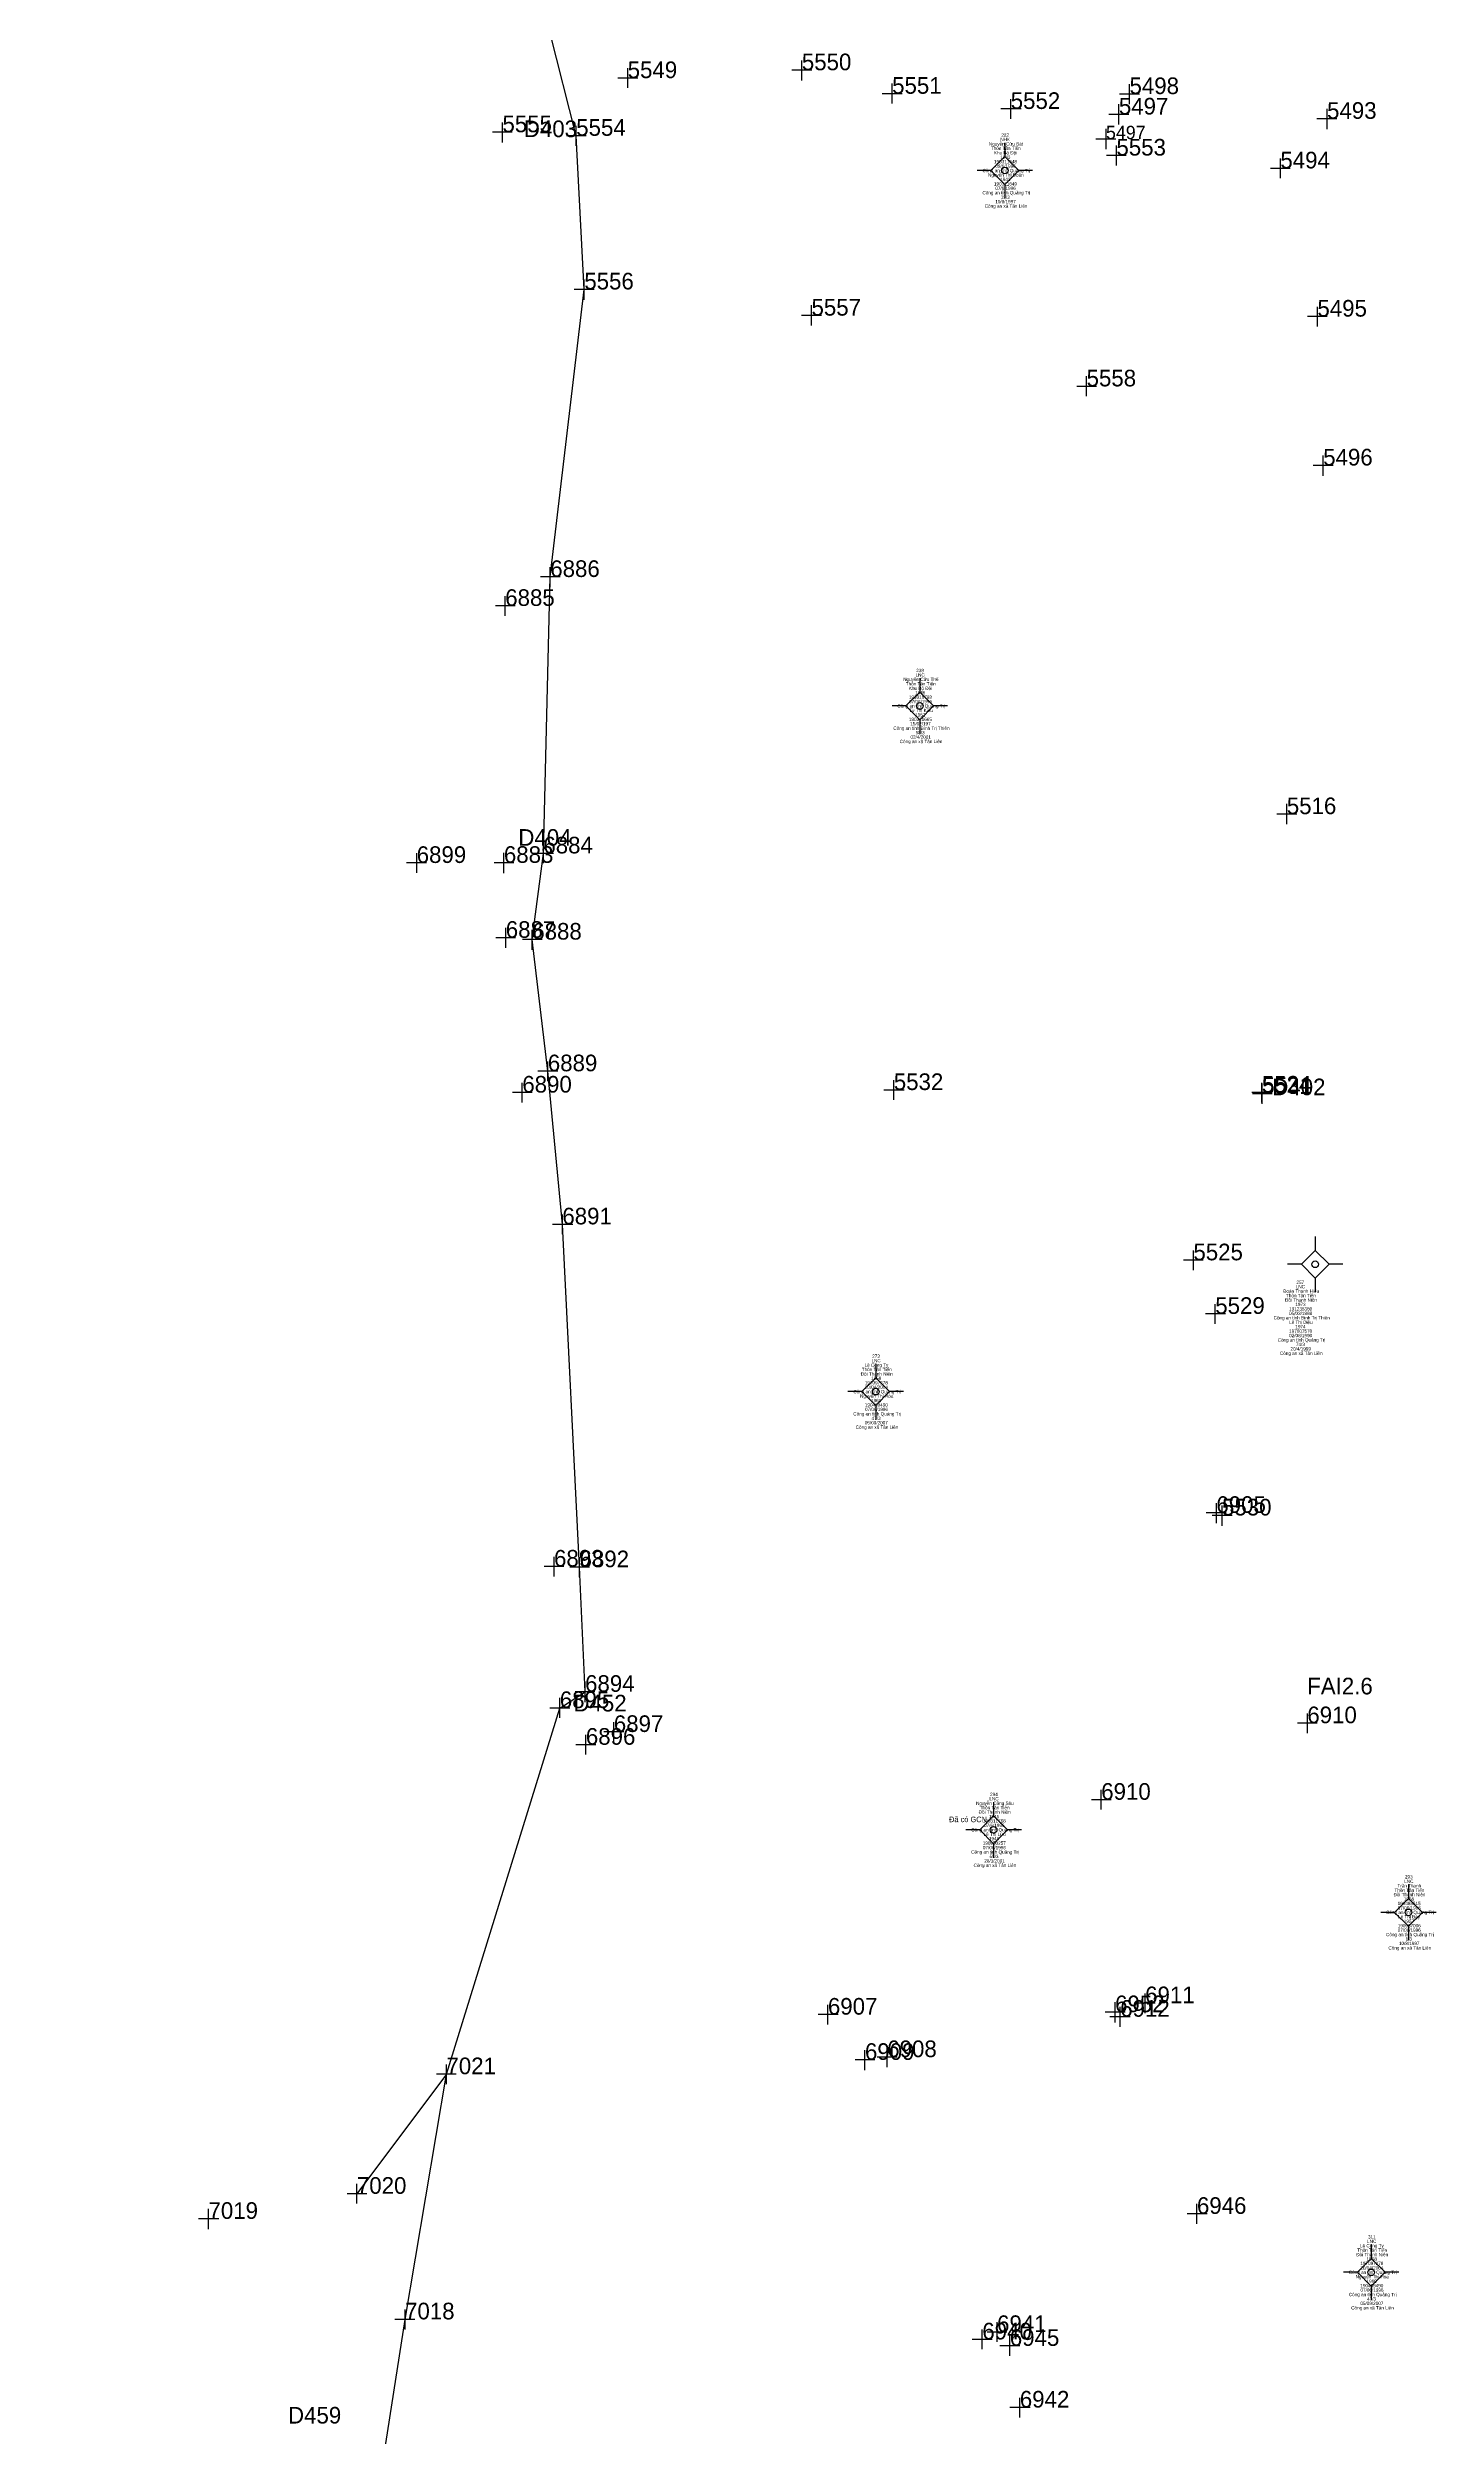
# Model space of a CAD drawing. Extents: x 548949 to 550223, y 1836732 to 1838051.
# Drawn here: x 548967.3 to 549092.5, y 1837403.7 to 1837619.1 of the extents above; entities that cross this region are included whole.
import ezdxf

# ---------------------------------------------------------------- set-up
doc = ezdxf.new("R2010")
doc.units = 0
for name, color, linetype in [('Level 11', 7, 'Continuous'), ('Level 15', 7, 'Continuous'), ('Level 16', 7, 'Continuous'), ('Level 4', 7, 'Continuous'), ('Level 41', 7, 'Continuous'), ('Level 5', 7, 'Continuous'), ('Level 52', 7, 'Continuous')]:
    doc.layers.add(name, color=color, linetype=linetype)

msp = doc.modelspace()

# ---------------------------------------------------------------- linework, layer by layer
at = {"layer": 'Level 11'}
for p, q in [((549053.62, 1837610.49), (549053.62, 1837609.24)), ((549052.37, 1837607.99), (549051.12, 1837607.99)), ((549053.62, 1837609.24), (549052.37, 1837607.99)), ((549052.37, 1837607.99), (549053.62, 1837606.74)), ((549054.87, 1837607.99), (549053.62, 1837609.24)), ((549053.62, 1837606.74), (549054.87, 1837607.99)), ((549056.12, 1837607.99), (549054.87, 1837607.99)), ((549053.62, 1837606.74), (549053.62, 1837605.49)), ((549045.95, 1837560.97), (549044.7, 1837559.72)), ((549045.95, 1837562.22), (549045.95, 1837560.97)), ((549047.2, 1837559.72), (549045.95, 1837560.97)), ((549044.7, 1837559.72), (549043.45, 1837559.72)), ((549044.7, 1837559.72), (549045.95, 1837558.47)), ((549045.95, 1837558.47), (549047.2, 1837559.72)), ((549045.95, 1837558.47), (549045.95, 1837557.22)), ((549048.45, 1837559.72), (549047.2, 1837559.72)), ((549081.6, 1837511.89), (549081.6, 1837510.64)), ((549080.35, 1837509.39), (549079.1, 1837509.39)), ((549081.6, 1837510.64), (549080.35, 1837509.39)), ((549080.35, 1837509.39), (549081.6, 1837508.14)), ((549082.85, 1837509.39), (549081.6, 1837510.64)), ((549081.6, 1837508.14), (549082.85, 1837509.39)), ((549084.1, 1837509.39), (549082.85, 1837509.39)), ((549081.6, 1837508.14), (549081.6, 1837506.89)), ((549041.98, 1837500.41), (549041.98, 1837499.16)), ((549040.73, 1837497.91), (549039.48, 1837497.91)), ((549041.98, 1837499.16), (549040.73, 1837497.91)), ((549040.73, 1837497.91), (549041.98, 1837496.66)), ((549043.23, 1837497.91), (549041.98, 1837499.16)), ((549041.98, 1837496.66), (549043.23, 1837497.91)), ((549044.48, 1837497.91), (549043.23, 1837497.91)), ((549041.98, 1837496.66), (549041.98, 1837495.41)), ((549052.61, 1837459.66), (549051.36, 1837458.41)), ((549052.61, 1837460.91), (549052.61, 1837459.66)), ((549053.86, 1837458.41), (549052.61, 1837459.66)), ((549051.36, 1837458.41), (549050.11, 1837458.41)), ((549051.36, 1837458.41), (549052.61, 1837457.16)), ((549052.61, 1837457.16), (549053.86, 1837458.41)), ((549052.61, 1837457.16), (549052.61, 1837455.91)), ((549055.11, 1837458.41), (549053.86, 1837458.41)), ((549090.01, 1837453.47), (549090.01, 1837452.22)), ((549088.76, 1837450.97), (549087.51, 1837450.97)), ((549090.01, 1837452.22), (549088.76, 1837450.97)), ((549088.76, 1837450.97), (549090.01, 1837449.72)), ((549091.26, 1837450.97), (549090.01, 1837452.22)), ((549090.01, 1837449.72), (549091.26, 1837450.97)), ((549092.51, 1837450.97), (549091.26, 1837450.97)), ((549090.01, 1837449.72), (549090.01, 1837448.47)), ((549086.65, 1837421.02), (549086.65, 1837419.77)), ((549085.4, 1837418.52), (549084.15, 1837418.52)), ((549086.65, 1837419.77), (549085.4, 1837418.52)), ((549085.4, 1837418.52), (549086.65, 1837417.27)), ((549087.9, 1837418.52), (549086.65, 1837419.77)), ((549086.65, 1837417.27), (549087.9, 1837418.52)), ((549089.15, 1837418.52), (549087.9, 1837418.52)), ((549086.65, 1837417.27), (549086.65, 1837416.02))]:
    msp.add_line(p, q, dxfattribs=at)
for centre in [(549053.62, 1837607.99), (549045.95, 1837559.72), (549081.6, 1837509.39), (549041.98, 1837497.91), (549052.61, 1837458.41), (549090.01, 1837450.97), (549086.65, 1837418.52)]:
    msp.add_circle(centre, 0.3, dxfattribs=at)
at = {"layer": 'Level 4'}
for p, q in [((549020.54, 1837616.32), (549018.73, 1837616.32)), ((549019.62, 1837615.43), (549019.62, 1837617.21)), ((549036.21, 1837617.03), (549034.43, 1837617.03)), ((549035.32, 1837616.1), (549035.32, 1837617.92)), ((549044.35, 1837614.91), (549042.57, 1837614.91)), ((549043.46, 1837614.02), (549043.46, 1837615.84)), ((549054.15, 1837612.65), (549054.15, 1837614.43)), ((549065.75, 1837614.88), (549063.97, 1837614.88)), ((549064.86, 1837613.96), (549064.86, 1837615.77)), ((549008.33, 1837610.52), (549008.33, 1837612.33)), ((549014.98, 1837610.23), (549014.98, 1837612.02)), ((549055.08, 1837613.54), (549053.26, 1837613.54)), ((549064.79, 1837613.04), (549062.98, 1837613.04)), ((549063.9, 1837612.15), (549063.9, 1837613.97)), ((549083.56, 1837612.65), (549081.74, 1837612.65)), ((549082.67, 1837611.72), (549082.67, 1837613.54)), ((549009.22, 1837611.44), (549007.44, 1837611.44)), ((549015.87, 1837611.12), (549014.09, 1837611.12)), ((549063.63, 1837610.82), (549061.81, 1837610.82)), ((549062.74, 1837609.93), (549062.74, 1837611.74)), ((549063.68, 1837608.45), (549063.68, 1837610.24)), ((549064.57, 1837609.34), (549062.79, 1837609.34)), ((549079.35, 1837608.18), (549077.57, 1837608.18)), ((549078.46, 1837607.29), (549078.46, 1837609.07)), ((549016.6, 1837597.27), (549014.78, 1837597.27)), ((549015.71, 1837596.34), (549015.71, 1837598.16)), ((549037.08, 1837594.91), (549035.3, 1837594.91)), ((549036.19, 1837594.02), (549036.19, 1837595.84)), ((549082.69, 1837594.82), (549080.91, 1837594.82)), ((549081.8, 1837593.93), (549081.8, 1837595.71)), ((549061.88, 1837588.53), (549060.1, 1837588.53)), ((549060.99, 1837587.64), (549060.99, 1837589.46)), ((549082.32, 1837580.48), (549082.32, 1837582.29)), ((549083.21, 1837581.4), (549081.43, 1837581.4)), ((549013.53, 1837571.35), (549011.75, 1837571.35)), ((549012.64, 1837570.42), (549012.64, 1837572.24)), ((549008.58, 1837567.85), (549008.58, 1837569.63)), ((549009.47, 1837568.74), (549007.69, 1837568.74)), ((549079.93, 1837549.97), (549078.15, 1837549.97)), ((549079.04, 1837549.08), (549079.04, 1837550.9)), ((549001.49, 1837545.57), (548999.68, 1837545.57)), ((549000.6, 1837544.68), (549000.6, 1837546.46)), ((549009.35, 1837545.58), (549007.57, 1837545.58)), ((549008.46, 1837544.66), (549008.46, 1837546.47)), ((549012.94, 1837546.43), (549011.13, 1837546.43)), ((549012.02, 1837545.54), (549012.02, 1837547.32)), ((549009.52, 1837538.82), (549007.74, 1837538.82)), ((549008.63, 1837537.93), (549008.63, 1837539.71)), ((549011.02, 1837537.74), (549011.02, 1837539.55)), ((549011.91, 1837538.66), (549010.13, 1837538.66)), ((549013.31, 1837526.79), (549011.53, 1837526.79)), ((549012.42, 1837525.9), (549012.42, 1837527.68)), ((549043.61, 1837524.21), (549043.61, 1837525.99)), ((549011.01, 1837524.87), (549009.23, 1837524.87)), ((549010.12, 1837523.98), (549010.12, 1837525.76)), ((549044.54, 1837525.1), (549042.72, 1837525.1)), ((549077.72, 1837524.87), (549075.9, 1837524.87)), ((549077.72, 1837524.75), (549075.94, 1837524.75)), ((549076.79, 1837523.98), (549076.79, 1837525.76)), ((549076.83, 1837523.86), (549076.83, 1837525.68)), ((549014.66, 1837512.99), (549012.84, 1837512.99)), ((549013.73, 1837512.1), (549013.73, 1837513.88)), ((549071.51, 1837509.75), (549069.73, 1837509.75)), ((549070.62, 1837508.86), (549070.62, 1837510.64)), ((549073.52, 1837504.92), (549071.7, 1837504.92)), ((549072.59, 1837504.03), (549072.59, 1837505.81)), ((549072.69, 1837486.06), (549072.69, 1837487.87)), ((549073.2, 1837485.82), (549073.2, 1837487.64)), ((549073.58, 1837486.98), (549071.76, 1837486.98)), ((549074.12, 1837486.75), (549072.31, 1837486.75)), ((549012.98, 1837481.25), (549012.98, 1837483.03)), ((549015.28, 1837481.19), (549015.28, 1837483)), ((549013.87, 1837482.14), (549012.09, 1837482.14)), ((549016.17, 1837482.08), (549014.39, 1837482.08)), ((549013.5, 1837468.5), (549013.5, 1837470.32)), ((549016.67, 1837470.85), (549014.89, 1837470.85)), ((549015.78, 1837469.92), (549015.78, 1837471.74)), ((549014.39, 1837469.39), (549012.61, 1837469.39)), ((549018.37, 1837466.3), (549018.37, 1837468.12)), ((549081.78, 1837468.02), (549080, 1837468.02)), ((549080.89, 1837467.13), (549080.89, 1837468.91)), ((549016.74, 1837466.08), (549014.96, 1837466.08)), ((549015.85, 1837465.19), (549015.85, 1837466.97)), ((549019.26, 1837467.23), (549017.48, 1837467.23)), ((549062.31, 1837460.23), (549062.31, 1837462.01)), ((549063.2, 1837461.12), (549061.42, 1837461.12)), ((549037.67, 1837440.86), (549037.67, 1837442.64)), ((549064.48, 1837441.97), (549062.67, 1837441.97)), ((549063.56, 1837441.04), (549063.56, 1837442.86)), ((549064.02, 1837440.64), (549064.02, 1837442.45)), ((549067.16, 1837442.78), (549065.38, 1837442.78)), ((549066.27, 1837441.89), (549066.27, 1837443.67)), ((549038.6, 1837441.75), (549036.78, 1837441.75)), ((549064.91, 1837441.56), (549063.1, 1837441.56)), ((549041.9, 1837437.67), (549040.12, 1837437.67)), ((549041.01, 1837436.74), (549041.01, 1837438.56)), ((549043.91, 1837437.92), (549042.1, 1837437.92)), ((549043.02, 1837437), (549043.02, 1837438.81)), ((549004.17, 1837436.38), (549002.39, 1837436.38)), ((549003.28, 1837435.49), (549003.28, 1837437.27)), ((548996.1, 1837425.6), (548994.32, 1837425.6)), ((548995.21, 1837424.71), (548995.21, 1837426.49)), ((548982.76, 1837423.34), (548980.94, 1837423.34)), ((548981.83, 1837422.41), (548981.83, 1837424.23)), ((549071.86, 1837423.79), (549070.05, 1837423.79)), ((549070.94, 1837422.9), (549070.94, 1837424.68)), ((549000.44, 1837414.28), (548998.62, 1837414.28)), ((548999.55, 1837413.36), (548999.55, 1837415.17)), ((549052.92, 1837412.25), (549052.92, 1837414.03)), ((549052.48, 1837412.47), (549050.66, 1837412.47)), ((549051.59, 1837411.58), (549051.59, 1837413.36)), ((549053.81, 1837413.14), (549052.03, 1837413.14)), ((549054.96, 1837411.89), (549053.18, 1837411.89)), ((549054.07, 1837411), (549054.07, 1837412.82)), ((549055.9, 1837406.33), (549054.08, 1837406.33)), ((549054.97, 1837405.44), (549054.97, 1837407.22))]:
    msp.add_line(p, q, dxfattribs=at)
at = {"layer": 'Level 41'}
msp.add_lwpolyline([(549003.28, 1837436.38), (548995.21, 1837425.6), (548995.15, 1837425.59)], dxfattribs=at)
at = {"layer": 'Level 52'}
for p, q in [((549013.73, 1837512.99), (549012.42, 1837526.79)), ((549015.28, 1837482.08), (549013.73, 1837512.99)), ((549015.78, 1837470.85), (549015.28, 1837482.08)), ((549013.5, 1837469.39), (549015.78, 1837470.85)), ((549003.28, 1837436.38), (549013.5, 1837469.39))]:
    msp.add_line(p, q, dxfattribs=at)
for points in [[(549015.71, 1837597.27), (549014.98, 1837611.12), (549012.6, 1837620.48)], [(549012.42, 1837526.79), (549011.02, 1837538.66), (549012.02, 1837546.43), (549012.64, 1837571.35), (549015.71, 1837597.27)], [(548967.34, 1837378.22), (548979.84, 1837379.83), (548982.33, 1837373.91), (548998.05, 1837383.12), (548990.76, 1837394.84), (548997.16, 1837398.85), (548999.55, 1837414.28), (549003.28, 1837436.38)]]:
    msp.add_lwpolyline(points, dxfattribs=at)

# ---------------------------------------------------------------- texts
at = {"layer": 'Level 15'}
for s, p in [('Nguyễn Cửu Bát', (549052.18, 1837610.24)), ('Thôn Tân Tiến', (549052.36, 1837609.84)), ('NHK', (549053.21, 1837610.64)), ('222', (549053.3, 1837611.04)), ('Công an tỉnh Quảng Trị', (549051.6, 1837607.84)), ('Nguyễn Thị Doãn', (549052.1, 1837607.44)), ('Khu Bộ Đội', (549052.64, 1837609.44)), ('190311648', (549052.64, 1837608.64)), ('09/6/1996', (549052.76, 1837608.24)), ('1943', (549053.2, 1837609.04)), ('Công an tỉnh Quảng Trị', (549051.6, 1837605.84)), ('190311649', (549052.64, 1837606.64)), ('07/6/1996', (549052.76, 1837606.24)), ('1943', (549053.2, 1837607.04)), ('19/3', (549053.25, 1837605.44)), ('Công an xã Tân Liên', (549051.81, 1837604.64)), ('10/8/1997', (549052.76, 1837605.04)), ('LNC', (549045.57, 1837562.37)), ('238', (549045.63, 1837562.77)), ('Nguyễn Cửu Thế', (549044.46, 1837561.97)), ('Thôn Tân Tiến', (549044.69, 1837561.57)), ('Khu Bộ Đội', (549044.97, 1837561.17)), ('191016798', (549044.97, 1837560.37)), ('1946', (549045.53, 1837560.77)), ('Công an tỉnh Quảng Trị', (549043.93, 1837559.57)), ('Từ Thị Kiều', (549044.97, 1837559.17)), ('07/06/1996', (549044.98, 1837559.97)), ('190311665', (549044.97, 1837558.37)), ('15/02/197', (549045.09, 1837557.97)), ('1952', (549045.53, 1837558.77)), ('Công an tỉnh Bình Trị Thiên', (549043.57, 1837557.57)), ('Công an xã Tân Liên', (549044.14, 1837556.37)), ('02/4/2001', (549045.11, 1837556.77)), ('58/3', (549045.58, 1837557.17)), ('Đoàn Thanh Hiếu', (549078.71, 1837506.82)), ('Thôn Tân Tiến', (549078.97, 1837506.42)), ('LNC', (549079.85, 1837507.22)), ('257', (549079.91, 1837507.62)), ('Công an tỉnh Bình Trị Thiên', (549077.85, 1837504.42)), ('Đồi Thanh Niên', (549078.88, 1837506.02)), ('05/03/1988', (549079.25, 1837504.82)), ('191235360', (549079.25, 1837505.22)), ('1973', (549079.81, 1837505.62)), ('Công an tỉnh Quảng Trị', (549078.21, 1837502.42)), ('02/08/1990', (549079.25, 1837502.82)), ('Lê Thị Diệu', (549079.25, 1837504.02)), ('197007570', (549079.25, 1837503.22)), ('1974', (549079.81, 1837503.62)), ('74/3', (549079.86, 1837502.02)), ('Thôn Tân Tiến', (549040.72, 1837499.76)), ('Lê Công Ty', (549040.97, 1837500.16)), ('LNC', (549041.6, 1837500.56)), ('273', (549041.66, 1837500.96)), ('Công an xã Tân Liên', (549078.42, 1837501.22)), ('20/4/1999', (549079.37, 1837501.62)), ('Công an tỉnh Quảng Trị', (549039.96, 1837497.76)), ('Đồi Thanh Niên', (549040.63, 1837499.36)), ('20/04/2004', (549041, 1837498.16)), ('197097278', (549041, 1837498.56)), ('1958', (549041.56, 1837498.96)), ('Công an tỉnh Quảng Trị', (549039.96, 1837495.76)), ('Nguyễn Thị Hòa', (549040.57, 1837497.36)), ('190489490', (549041, 1837496.56)), ('07/06/1996', (549041.01, 1837496.16)), ('1960', (549041.56, 1837496.96)), ('Công an xã Tân Liên', (549040.17, 1837494.56)), ('05/09/2007', (549041, 1837494.96)), ('47/3', (549041.61, 1837495.36)), ('LNC', (549052.23, 1837461.06)), ('294', (549052.29, 1837461.46)), ('Nguyễn Công Sáu', (549051.03, 1837460.66)), ('Đồi Thanh Niên', (549051.26, 1837459.86)), ('Thôn Tân Tiến', (549051.35, 1837460.26)), ('190311768', (549051.63, 1837459.06)), ('1945', (549052.19, 1837459.46)), ('Công an tỉnh Quảng Trị', (549050.59, 1837458.26)), ('190950257', (549051.63, 1837457.06)), ('Lê Thị Lưu', (549051.7, 1837457.86)), ('07/6/1996', (549051.75, 1837458.66)), ('1949', (549052.19, 1837457.46)), ('Công an tỉnh Quảng Trị', (549050.59, 1837456.26)), ('Công an xã Tân Liên', (549050.8, 1837455.06)), ('07/06/1996', (549051.64, 1837456.66)), ('28/3/2001', (549051.77, 1837455.46)), ('55/3', (549052.24, 1837455.86)), ('Đồi Thanh Niên', (549088.66, 1837452.42)), ('Thôn Tân Tiến', (549088.75, 1837452.82)), ('Trần Thanh', (549089.01, 1837453.22)), ('LNC', (549089.63, 1837453.62)), ('293', (549089.69, 1837454.02)), ('Công an tỉnh Quảng Trị', (549087.99, 1837450.82)), ('190489515', (549089.03, 1837451.62)), ('07/06/1996', (549089.04, 1837451.22)), ('Lê Thị Bảy', (549089.07, 1837450.42)), ('1958', (549089.59, 1837452.02)), ('Công an tỉnh Quảng Trị', (549087.99, 1837448.82)), ('07/06/1996', (549089.04, 1837449.22)), ('190957006', (549089.04, 1837449.62)), ('1957', (549089.59, 1837450.02)), ('1/3', (549089.75, 1837448.42)), ('Công an xã Tân Liên', (549088.2, 1837447.62)), ('10/8/1997', (549089.15, 1837448.02)), ('Thôn Tân Tiến', (549085.39, 1837420.37)), ('Lê Công Ty', (549085.64, 1837420.77)), ('LNC', (549086.27, 1837421.17)), ('311', (549086.36, 1837421.57)), ('Công an tỉnh Quảng Trị', (549084.63, 1837418.37)), ('Nguyễn Thị Hòa', (549085.24, 1837417.97)), ('Đồi Thanh Niên', (549085.3, 1837419.97)), ('20/04/2004', (549085.67, 1837418.77)), ('197097278', (549085.67, 1837419.17)), ('1958', (549086.23, 1837419.57)), ('Công an tỉnh Quảng Trị', (549084.63, 1837416.37)), ('190489490', (549085.67, 1837417.17)), ('07/06/1996', (549085.68, 1837416.77)), ('1960', (549086.23, 1837417.57)), ('47/3', (549086.28, 1837415.97)), ('Công an xã Tân Liên', (549084.84, 1837415.17)), ('05/09/2007', (549085.67, 1837415.57))]:
    msp.add_text(s, height=0.3, dxfattribs=at).set_placement(p)
at = {"layer": 'Level 16'}
msp.add_text('Đã có GCN', height=0.5, dxfattribs=at).set_placement((549048.59, 1837459.1))
at = {"layer": 'Level 4'}
for s, height, p in [('5497', 1.2, (549062.74, 1837610.82)), ('6910', 1.5, (549080.89, 1837468.02))]:
    msp.add_text(s, height=height, dxfattribs=at).set_placement(p)
at = {"layer": 'Level 5'}
for s, p in [('5550', (549035.32, 1837617.03)), ('5549', (549019.62, 1837616.32)), ('5551', (549043.46, 1837614.91)), ('5498', (549064.86, 1837614.88)), ('5552', (549054.15, 1837613.54)), ('5497', (549063.9, 1837613.04)), ('5493', (549082.67, 1837612.65)), ('5555', (549008.33, 1837611.44)), ('D403 ', (549010.26, 1837611)), ('5554', (549014.98, 1837611.12)), ('5553', (549063.68, 1837609.34)), ('5494', (549078.46, 1837608.18)), ('5556', (549015.71, 1837597.27)), ('5557', (549036.19, 1837594.91)), ('5495', (549081.8, 1837594.82)), ('5558', (549060.99, 1837588.53)), ('5496', (549082.32, 1837581.4)), ('6886', (549012.64, 1837571.35)), ('6885', (549008.58, 1837568.74)), ('5516', (549079.04, 1837549.97)), ('D404 ', (549009.76, 1837547.12)), ('6884', (549012.02, 1837546.43)), ('6899', (549000.6, 1837545.57)), ('6883', (549008.46, 1837545.58)), ('6887', (549008.63, 1837538.82)), ('6888', (549011.02, 1837538.66)), ('6889', (549012.42, 1837526.79)), ('6890', (549010.12, 1837524.87)), ('5532', (549043.61, 1837525.1)), ('5524', (549076.79, 1837524.87)), ('5531', (549076.83, 1837524.75)), ('D402 ', (549077.73, 1837524.63)), ('6891', (549013.73, 1837512.99)), ('5525', (549070.62, 1837509.75)), ('5529', (549072.59, 1837504.92)), ('6905', (549072.69, 1837486.98)), ('5530', (549073.2, 1837486.75)), ('6893', (549012.98, 1837482.14)), ('6892', (549015.28, 1837482.08)), ('6894', (549015.78, 1837470.85)), ('FAI2.6 ', (549080.88, 1837470.62)), ('6895', (549013.5, 1837469.39)), ('D452 ', (549014.73, 1837469.08)), ('6897', (549018.37, 1837467.23)), ('6896', (549015.85, 1837466.08)), ('6910', (549062.31, 1837461.12)), ('6911', (549066.27, 1837442.78)), ('6907', (549037.67, 1837441.75)), ('6952', (549063.56, 1837441.97)), ('6912', (549064.02, 1837441.56)), ('7021', (549003.28, 1837436.38)), ('6909', (549041.01, 1837437.67)), ('6908', (549043.02, 1837437.92)), ('7020', (548995.21, 1837425.6)), ('7019', (548981.83, 1837423.34)), ('6946', (549070.94, 1837423.79)), ('7018', (548999.55, 1837414.28)), ('6940', (549051.59, 1837412.47)), ('6941', (549052.92, 1837413.14)), ('6945', (549054.07, 1837411.89)), ('6942', (549054.97, 1837406.33)), ('D459 ', (548989, 1837404.89))]:
    msp.add_text(s, height=1.5, dxfattribs=at).set_placement(p)

doc.saveas('drawing.dxf')
